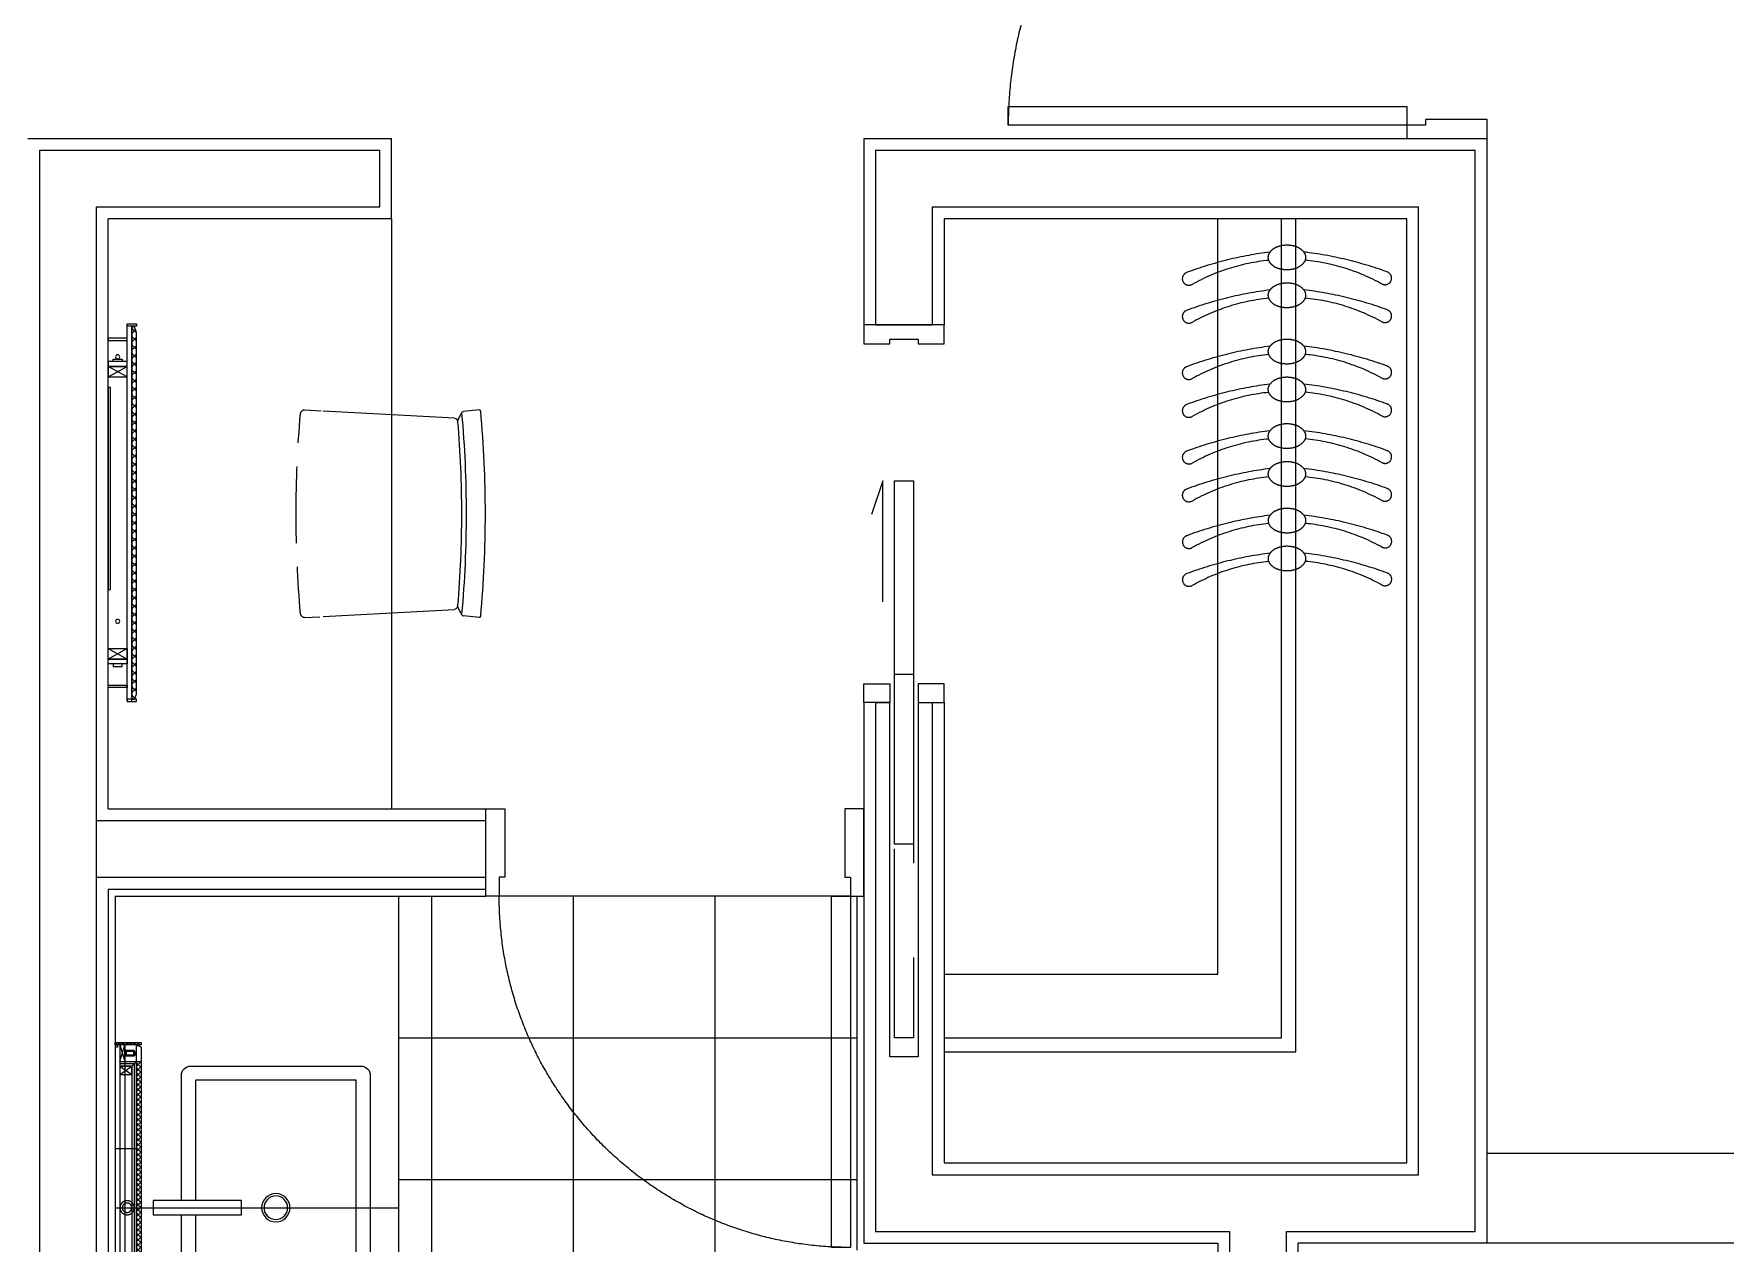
# Model space of a CAD drawing. Header units: millimetres. Extents: x 10000 to 302800, y 6800 to 229018.
# Drawn here: x 181806 to 185388, y 154892 to 157453 of the extents above; entities that cross this region are included whole.
import ezdxf

# ---------------------------------------------------------------- set-up
doc = ezdxf.new("R2010")
doc.units = ezdxf.units.MM
doc.header["$LTSCALE"] = 400
doc.header["$MEASUREMENT"] = 0
for name, pattern in [('X-ROOM TYPE-SR-2bay corner_8F 확장형$0$CONTINOUS', [0]), ('X-ROOM TYPE-SR-2bay corner_8F 확장형$0$HID', [1.5, 1, -0.5]), ('X-ROOM TYPE-SR-2bay corner_8F 확장형$0$HIDDEN', [0.375, 0.25, -0.125]), ('X-ROOM TYPE-SR-2bay corner_8F 확장형$0$X-ROOM TYPE-SR-2bay_1$0$PHANTOM2', [1.25, 0.625, -0.125, 0.125, -0.125, 0.125, -0.125])]:
    doc.linetypes.add(name, pattern=pattern)
doc.layers.get('0').update_dxf_attribs({"linetype": 'CONTINUOUS'})
for name, color, linetype in [('A-DIM1', 7, 'CONTINUOUS'), ('X-EXT_8F$0$A-254', 254, 'CONTINUOUS'), ('X-ROOM TYPE-SR-2bay corner_8F 확장형$0$.WA_Built-in', 252, 'CONTINUOUS'), ('X-ROOM TYPE-SR-2bay corner_8F 확장형$0$.WA_BUILT-IN LOW', 252, 'CONTINUOUS'), ('X-ROOM TYPE-SR-2bay corner_8F 확장형$0$.WA_Built-in mirror', 252, 'CONTINUOUS'), ('X-ROOM TYPE-SR-2bay corner_8F 확장형$0$.WA_Built-in_Lower', 252, 'CONTINUOUS'), ('X-ROOM TYPE-SR-2bay corner_8F 확장형$0$.WA_Door Swing', 252, 'CONTINUOUS'), ('X-ROOM TYPE-SR-2bay corner_8F 확장형$0$.WA_Floor-Fin', 252, 'CONTINUOUS'), ('X-ROOM TYPE-SR-2bay corner_8F 확장형$0$.WA_Framing', 252, 'CONTINUOUS'), ('X-ROOM TYPE-SR-2bay corner_8F 확장형$0$.WA_Furn', 252, 'CONTINUOUS'), ('X-ROOM TYPE-SR-2bay corner_8F 확장형$0$.WA_Light', 252, 'CONTINUOUS'), ('X-ROOM TYPE-SR-2bay corner_8F 확장형$0$.WA_M ETAL', 252, 'CONTINUOUS'), ('X-ROOM TYPE-SR-2bay corner_8F 확장형$0$.WA_METAL', 252, 'CONTINUOUS'), ('X-ROOM TYPE-SR-2bay corner_8F 확장형$0$.WA_Plaster', 252, 'CONTINUOUS'), ('X-ROOM TYPE-SR-2bay corner_8F 확장형$0$.WA_Sani', 252, 'CONTINUOUS'), ('X-ROOM TYPE-SR-2bay corner_8F 확장형$0$.WA_Sani Hidden', 252, 'CONTINUOUS'), ('X-ROOM TYPE-SR-2bay corner_8F 확장형$0$.WA_Sani-Fix', 252, 'CONTINUOUS'), ('X-ROOM TYPE-SR-2bay corner_8F 확장형$0$.WA_Wall-Fin', 252, 'CONTINUOUS'), ('X-ROOM TYPE-SR-2bay corner_8F 확장형$0$.WA_Wall-Finish', 252, 'CONTINUOUS'), ('X-ROOM TYPE-SR-2bay corner_8F 확장형$0$A-WALD', 7, 'CONTINUOUS'), ('X-ROOM TYPE-SR-2bay corner_8F 확장형$0$X-ROOM TYPE-SR-1.3+1.7Bay$0$__Door-bomba', 252, 'CONTINUOUS'), ('X-ROOM TYPE-SR-2bay corner_8F 확장형$0$X-ROOM TYPE-SR-2bay_1$0$.WA_Sani-Fix', 252, 'CONTINUOUS'), ('X-ROOM TYPE-SR-2bay corner_8F 확장형$0$X-ROOM TYPE-SR-2bay_1$0$__Door-bomba', 252, 'CONTINUOUS'), ('X-ROOM TYPE-SR-2bay corner_8F 확장형$0$X-ROOM TYPE-SR-2bay_1$0$X-ROOM TYPE-SR-1.3+1.7Bay$0$__Door-bomba', 252, 'CONTINUOUS')]:
    doc.layers.add(name, color=color, linetype=linetype)

# ---------------------------------------------------------------- blocks, each defined once
blk = doc.blocks.new('X-EXT_8F')
at = {"layer": 'X-EXT_8F$0$A-254'}
h = blk.add_hatch(dxfattribs=at)
h.set_pattern_fill('LINE', color=252, scale=100, angle=90)
h.set_pattern_definition([(90, (0, 0), (-317.5, 2e-14), [])])
edge = h.paths.add_edge_path()
edge.add_line((214444.8, 68021.2), (188877.6, 70521.2))
edge.add_line((188877.6, 70521.2), (174255.5, 70521.2))
edge.add_arc((174255.5, 68371.2), 2150, 90, 167)
edge.add_line((172160.6, 68854.9), (172053.9, 68392.8))
edge.add_arc((174148.8, 67909.2), 2150, 167, 180)
edge.add_line((171998.8, 67909.2), (171998.8, 38021.2))
edge.add_arc((174148.8, 38021.2), 2150, 180, 270)
edge.add_line((174148.8, 35871.2), (195098.8, 35871.2))
edge.add_line((195098.8, 35871.2), (195098.8, 36521.2))
edge.add_line((195098.8, 36521.2), (174648.8, 36521.2))
edge.add_arc((174648.8, 38021.2), 1500, 180, 270, ccw=False)
edge.add_line((173148.8, 38021.2), (173148.8, 67371.2))
edge.add_arc((174648.8, 67371.2), 1500, 90, 180, ccw=False)
edge.add_line((174648.8, 68871.2), (187974.8, 68871.2))
edge.add_line((187974.8, 68871.2), (202089.9, 68021.2))
edge.add_line((202089.9, 68021.2), (214444.8, 68021.2))
blk = doc.blocks.new('X-ROOM TYPE-SR-2bay corner_8F 확장형$0$DOOR-900-11')
at = {"color": 8, "linetype": 'X-ROOM TYPE-SR-2bay corner_8F 확장형$0$X-ROOM TYPE-SR-2bay_1$0$PHANTOM2', "ltscale": 200}
blk.add_arc((-85, 28), 844, 90, 180, dxfattribs=at)
at = {"layer": 'X-ROOM TYPE-SR-2bay corner_8F 확장형$0$X-ROOM TYPE-SR-2bay_1$0$__Door-bomba'}
for points in [[(85, 900), (85, 860), (-45, 860), (-45, 872), (-85, 872), (-85, 900)], [(-85, 28), (-929, 28), (-929, 68), (-85, 68)], [(85, 0), (85, 40), (-45, 40), (-45, 28), (-85, 28), (-85, 0)]]:
    blk.add_lwpolyline(points, close=True, dxfattribs=at)
blk = doc.blocks.new('X-ROOM TYPE-SR-2bay corner_8F 확장형$0$A$C1701355A')
at = {"layer": 'X-ROOM TYPE-SR-2bay corner_8F 확장형$0$.WA_Light', "linetype": 'X-ROOM TYPE-SR-2bay corner_8F 확장형$0$HIDDEN', "ltscale": 10}
for points in [[(-29.5, -5.6), (-12.1, 11.7), (-2.9, 2.5), (-20.4, -14.9), (-22.4, -14.3), (-28.5, -8.3), (-29.5, -5.6)], [(-18.1, -14.2), (-1, 2.9), (-11.8, 13.8), (-28.8, -3.2)], [(-27.3, -6.2), (-12, 9.1), (-5.8, 2.9), (-21.2, -12.3)], [(-29.5, -5.6), (-27.3, -6.2), (-21.2, -12.3), (-20.3, -14.8)], [(-16, -7.2), (-14.3, -8.9)], [(-8.7, 0), (-7.1, -1.7)]]:
    blk.add_lwpolyline(points, dxfattribs=at)
blk.add_lwpolyline([(-22.3, -11.2), (-26, -7.5), (-24.6, -6.1), (-20.9, -9.8)], close=True, dxfattribs=at)
blk = doc.blocks.new('X-ROOM TYPE-SR-2bay corner_8F 확장형$0$A$C61A5519C')
at = {"layer": 'X-ROOM TYPE-SR-2bay corner_8F 확장형$0$.WA_Light', "linetype": 'X-ROOM TYPE-SR-2bay corner_8F 확장형$0$HIDDEN', "ltscale": 10, "rotation": 44.99999999999411}
blk.add_blockref('X-ROOM TYPE-SR-2bay corner_8F 확장형$0$A$C1701355A', (6.3, 9.1), dxfattribs=at)
blk = doc.blocks.new('X-ROOM TYPE-SR-2bay corner_8F 확장형$0$mr')
at = {"layer": 'X-ROOM TYPE-SR-2bay corner_8F 확장형$0$.WA_M ETAL'}
h = blk.add_hatch(dxfattribs=at)
h.set_pattern_fill('ANSI32', color=256, scale=15, angle=-90)
h.set_pattern_definition([(315, (-23359.6275, 437694.648), (3.977475644, 3.977475644), []), (315, (-23359.6275, 437691.996), (3.977475644, 3.977475644), [])])
h.paths.add_polyline_path([(-55, 350), (-55, 345), (0, 345), (0, 350)])
h = blk.add_hatch(dxfattribs=at)
h.set_pattern_fill('NET', color=256, scale=60, angle=-45)
h.set_pattern_definition([(315, (2329112.2085, 3855536.917), (5.303300859, 5.303300859), []), (45, (2329112.2085, 3855536.917), (-5.303300859, 5.303300859), [])])
h.paths.add_polyline_path([(-45, 310), (-55, 310), (-55, -310), (-45, -310)])
h = blk.add_hatch(dxfattribs=at)
h.set_pattern_fill('ANSI32', color=256, scale=15, angle=-90)
h.set_pattern_definition([(315, (-23359.6275, 437574.648), (3.977475644, 3.977475644), []), (315, (-23359.6275, 437571.996), (3.977475644, 3.977475644), [])])
h.paths.add_polyline_path([(-55, -350), (-55, -345), (0, -345), (0, -350)])
at = {"layer": 'X-ROOM TYPE-SR-2bay corner_8F 확장형$0$.WA_Framing', "linetype": 'X-ROOM TYPE-SR-2bay corner_8F 확장형$0$HIDDEN', "ltscale": 20}
for p, q in [((-10, 345), (-20, 310)), ((-10, 310), (-20, 345)), ((-35, 300), (-35, 282.5)), ((-10, 300), (-35, 282.5)), ((-10, 282.5), (-35, 300)), ((-35, -300), (-35, -282.5)), ((-10, -300), (-35, -282.5)), ((-10, -282.5), (-35, -300)), ((-20, -345), (-20, -310)), ((-10, -345), (-20, -310)), ((-10, -310), (-20, -345))]:
    blk.add_line(p, q, dxfattribs=at)
at = {"layer": 'X-ROOM TYPE-SR-2bay corner_8F 확장형$0$.WA_Framing', "ltscale": 20}
for p, q in [((-35, 300), (-45, 310)), ((-40, 305), (-40, -305)), ((-40, 305), (-10, 305)), ((-35, -300), (-45, -310)), ((-10, -305), (-40, -305))]:
    blk.add_line(p, q, dxfattribs=at)
at = {"layer": 'X-ROOM TYPE-SR-2bay corner_8F 확장형$0$.WA_Framing', "linetype": 'X-ROOM TYPE-SR-2bay corner_8F 확장형$0$HIDDEN', "ltscale": 20}
for points in [[(-10, 345), (-10, 310), (-20, 310), (-20, 345)], [(-10, 300), (-10, 282.5), (-35, 282.5), (-35, 300)], [(-10, -300), (-10, -282.5), (-35, -282.5), (-35, -300)], [(-10, -345), (-10, -310), (-20, -310), (-20, -345)]]:
    blk.add_lwpolyline(points, close=True, dxfattribs=at)
at = {"layer": 'X-ROOM TYPE-SR-2bay corner_8F 확장형$0$.WA_M ETAL'}
for p, q in [((-45, 310), (-55, 310)), ((-45, -310), (-55, -310))]:
    blk.add_line(p, q, dxfattribs=at)
for points in [[(-55, 350), (-55, 345), (0, 345), (0, 350)], [(-50, 344), (-55, 340), (-55, -340), (-50, -344), (-45, -344), (-45, 344)], [(-55, -350), (-55, -345), (0, -345), (0, -350)]]:
    blk.add_lwpolyline(points, close=True, dxfattribs=at)
at = {"layer": 'X-ROOM TYPE-SR-2bay corner_8F 확장형$0$.WA_M ETAL', "linetype": 'X-ROOM TYPE-SR-2bay corner_8F 확장형$0$HIDDEN', "ltscale": 50}
for points in [[(-45, 125), (0, 125)], [(0, -125), (-45, -125)]]:
    blk.add_lwpolyline(points, dxfattribs=at)
at = {"layer": 'X-ROOM TYPE-SR-2bay corner_8F 확장형$0$.WA_Wall-Finish'}
for p, q in [((-20, 345), (-20, 310)), ((-20, 345), (-20, 310)), ((-10, 345), (-10, -325)), ((0, 340), (0, -340)), ((-10, 310), (-45, 310)), ((-45, 310), (-45, -344)), ((-10, 300), (-35, 300)), ((-35, 300), (-35, -300)), ((-10, -310), (-45, -310)), ((-10, -300), (-35, -300)), ((-20, -310), (-20, -345))]:
    blk.add_line(p, q, dxfattribs=at)
for points in [[(0, 345), (-5, 345), (-5, 340), (0, 340)], [(0, -340), (-5, -340), (-5, -345), (0, -345)]]:
    blk.add_lwpolyline(points, dxfattribs=at)
at = {"layer": 'X-ROOM TYPE-SR-2bay corner_8F 확장형$0$.WA_Built-in', "yscale": 0.7999999999999988, "rotation": 270}
for p, xscale, zscale in [((-28.4, 324.2), 0.7999999999999988, 0.7999999999999988), ((-28.4, -324.2), -0.7999999999999988, 0.7999999999999989)]:
    blk.add_blockref('X-ROOM TYPE-SR-2bay corner_8F 확장형$0$A$C61A5519C', p, dxfattribs=dict(at, xscale=xscale, zscale=zscale))
blk = doc.blocks.new('X-ROOM TYPE-SR-2bay corner_8F 확장형$0$A$C1CB516A0')
at = {"layer": 'X-ROOM TYPE-SR-2bay corner_8F 확장형$0$.WA_Built-in', "linetype": 'X-ROOM TYPE-SR-2bay corner_8F 확장형$0$HIDDEN', "ltscale": 50}
blk.add_lwpolyline([(13.5, 35, -0.000893), (14.5, 35), (695, 35)], format="xyb", dxfattribs=at)
at = {"layer": 'X-ROOM TYPE-SR-2bay corner_8F 확장형$0$.WA_M ETAL', "linetype": 'X-ROOM TYPE-SR-2bay corner_8F 확장형$0$HIDDEN', "ltscale": 25}
for radius in [15, 10]:
    blk.add_circle((350, 30), radius, dxfattribs=at)
at = {"layer": 'X-ROOM TYPE-SR-2bay corner_8F 확장형$0$.WA_Sani', "rotation": 90}
blk.add_blockref('X-ROOM TYPE-SR-2bay corner_8F 확장형$0$mr', (350, 55), dxfattribs=at)
blk = doc.blocks.new('X-ROOM TYPE-SR-2bay corner_8F 확장형$0$wash basin')
at = {"layer": 'X-ROOM TYPE-SR-2bay corner_8F 확장형$0$.WA_Sani-Fix', "ltscale": 250}
blk.add_lwpolyline([(-15, 332.9), (-15, 520), (15, 520), (15, 332.9)], close=True, dxfattribs=at)
blk.add_lwpolyline([(-15, 460), (-280, 460, 0.414213), (-300, 440), (-300, 80, 0.414214), (-280, 60), (280, 60, 0.414213), (300, 80), (300, 440, 0.414214), (280, 460), (15, 460)], format="xyb", dxfattribs=at)
blk.add_lwpolyline([(15, 430), (270, 430), (270, 90), (-270, 90), (-270, 430), (-15, 430)], dxfattribs=at)
for radius in [30, 25]:
    blk.add_circle((0, 260), radius, dxfattribs=at)
at = {"layer": 'X-ROOM TYPE-SR-2bay corner_8F 확장형$0$X-ROOM TYPE-SR-2bay_1$0$.WA_Sani-Fix', "ltscale": 250}
blk.add_line((0, 600), (0, 0), dxfattribs=at)
blk = doc.blocks.new('X-ROOM TYPE-SR-2bay corner_8F 확장형$0$A$C231F4251')
at = {"layer": 'X-ROOM TYPE-SR-2bay corner_8F 확장형$0$.WA_BUILT-IN LOW'}
h = blk.add_hatch(dxfattribs=at)
h.set_pattern_fill('NET', color=256, scale=100, angle=-45, style=0)
h.set_pattern_definition([(315, (39441.971, -56481.459), (8.8388348, 8.8388348), []), (45, (39441.971, -56481.459), (-8.8388348, 8.8388348), [])])
h.paths.add_polyline_path([(6.5, 10), (795, 10), (795, 4.7), (784.2, 0), (18, 0), (6.5, 4.7)])
for p, q in [((112.5, 60, -0.8), (90, 20, -1.1)), ((112.5, 20, -1), (90, 60, -0.9)), ((687.5, 60, -0.8), (710, 20, -1.1)), ((687.5, 20, -1), (710, 60, -0.9)), ((795, 10, -0.9), (6.5, 10, -0.9)), ((786.1, 0, -0.9), (18, 0, -0.9))]:
    blk.add_line(p, q, dxfattribs=at)
for points, elevation in [([(74.5, 30.6), (80, 30.6), (80, 49.4), (74.5, 49.4)], -1.1), ([(112.5, 60), (112.5, 20), (90, 20), (90, 60)], -1.1), ([(687.5, 60), (687.5, 20), (710, 20), (710, 60)], -1.1), ([(725.5, 30.6), (720, 30.6), (720, 49.4), (725.5, 49.4)], -1.1), ([(6.5, 10), (795, 10), (795, 4.7), (784.2, 0), (18, 0), (6.5, 4.7)], -1)]:
    blk.add_lwpolyline(points, close=True, dxfattribs=dict(at, elevation=elevation))
for centre in [(69.9, 40, -1.1), (630.1, 40, -1.1)]:
    blk.add_circle(centre, 4.52, dxfattribs=at)
at = {"layer": 'X-ROOM TYPE-SR-2bay corner_8F 확장형$0$.WA_Built-in mirror', "linetype": 'X-ROOM TYPE-SR-2bay corner_8F 확장형$0$CONTINOUS', "elevation": -1.1}
for points in [[(90, 20), (80, 20), (80, 60), (90, 60)], [(710, 20), (720, 20), (720, 60), (710, 60)]]:
    blk.add_lwpolyline(points, close=True, dxfattribs=at)
at = {"layer": 'X-ROOM TYPE-SR-2bay corner_8F 확장형$0$.WA_METAL', "ltscale": 200, "elevation": -1}
for points in [[(5, 20), (0, 20), (0, 0), (5, 0)], [(795, 20), (800, 20), (800, 0), (795, 0)]]:
    blk.add_lwpolyline(points, close=True, dxfattribs=at)
at = {"layer": 'X-ROOM TYPE-SR-2bay corner_8F 확장형$0$.WA_Plaster', "ltscale": 0.1, "elevation": -1}
for points in [[(35, 20), (30, 20), (30, 60), (35, 60)], [(765, 20), (770, 20), (770, 60), (765, 60)]]:
    blk.add_lwpolyline(points, close=True, dxfattribs=at)
at = {"layer": 'X-ROOM TYPE-SR-2bay corner_8F 확장형$0$.WA_Sani', "linetype": 'X-ROOM TYPE-SR-2bay corner_8F 확장형$0$HIDDEN', "ltscale": 100, "elevation": -1}
blk.add_lwpolyline([(562.9, 55), (135, 55), (135, 60), (562.9, 60)], close=True, dxfattribs=at)
at = {"layer": 'X-ROOM TYPE-SR-2bay corner_8F 확장형$0$.WA_Sani Hidden', "linetype": 'X-ROOM TYPE-SR-2bay corner_8F 확장형$0$HIDDEN', "ltscale": 150, "elevation": -1}
blk.add_lwpolyline([(562.9, 60), (562.9, 55), (135, 55), (135, 60)], dxfattribs=at)
at = {"layer": 'X-ROOM TYPE-SR-2bay corner_8F 확장형$0$.WA_Wall-Fin'}
for p, q in [((799.5, 20, -0.9), (5, 20, -0.9)), ((799.5, 10, -0.9), (5, 10, -0.9))]:
    blk.add_line(p, q, dxfattribs=at)
blk = doc.blocks.new('X-ROOM TYPE-SR-2bay corner_8F 확장형$0$A$C07D34A31')
at = {"layer": 'X-ROOM TYPE-SR-2bay corner_8F 확장형$0$.WA_Furn'}
for p, q in [((0, 387.3), (3.3, 354.1)), ((440, 387.3), (436.7, 354.1)), ((2.2, 57.3), (17.3, 335.6)), ((437.9, 56.9), (422.7, 335.6))]:
    blk.add_line(p, q, dxfattribs=at)
at = {"layer": 'X-ROOM TYPE-SR-2bay corner_8F 확장형$0$.WA_Furn', "linetype": 'X-ROOM TYPE-SR-2bay corner_8F 확장형$0$HIDDEN'}
for p, q in [((0, 17.4), (1.8, 50.2)), ((440, 17.4), (438.1, 52.8))]:
    blk.add_line(p, q, dxfattribs=at)
at = {"layer": 'X-ROOM TYPE-SR-2bay corner_8F 확장형$0$.WA_Furn'}
for centre, radius, start, end in [((220, -2025), 2425, 90, 95.1397), ((220, -2025), 2425, 84.8603, 90), ((3.2, 387.1), 3.23, 98.3031, 176.2573), ((220, -2025), 2385, 90, 95.1092), ((220, -2025), 2385, 84.8908, 90), ((436.8, 387.1), 3.23, 3.7427, 81.6969), ((7.2, 354.5), 4, 185.2355, 275.1092), ((55.2, 434.5), 97.2, 238.7219, 252.0623), ((26.1, 332.9), 9.17, 95.2592, 163.1912), ((220, -2035), 2385, 90, 94.6846), ((220, -2035), 2385, 85.3154, 90), ((384.8, 434.5), 97.2, 287.9377, 301.2781), ((413.9, 332.9), 9.17, 16.8088, 84.7408), ((432.8, 354.5), 4, 264.8908, 354.7645)]:
    blk.add_arc(centre, radius, start, end, dxfattribs=at)
at = {"layer": 'X-ROOM TYPE-SR-2bay corner_8F 확장형$0$.WA_Furn', "linetype": 'X-ROOM TYPE-SR-2bay corner_8F 확장형$0$HIDDEN'}
for centre, radius, start, end in [((9.4, 18.7), 9.51, 187.9798, 260.4792), ((220, 2425), 2425, 264.9811, 270), ((220, 2425), 2425, 270, 275.0189), ((430.6, 18.7), 9.51, 279.5208, 352.0202)]:
    blk.add_arc(centre, radius, start, end, dxfattribs=at)
blk = doc.blocks.new('X-ROOM TYPE-SR-2bay corner_8F 확장형$0$DOOR-800(WET)')
at = {"linetype": 'X-ROOM TYPE-SR-2bay corner_8F 확장형$0$X-ROOM TYPE-SR-2bay_1$0$PHANTOM2', "ltscale": 200}
blk.add_arc((-92.5, -28), 744, 180, 270, dxfattribs=at)
at = {"layer": 'X-ROOM TYPE-SR-2bay corner_8F 확장형$0$.WA_Floor-Fin'}
blk.add_line((-92.5, -28), (-92.5, -772), dxfattribs=at)
at = {"layer": 'X-ROOM TYPE-SR-2bay corner_8F 확장형$0$X-ROOM TYPE-SR-2bay_1$0$__Door-bomba'}
for points in [[(92.5, 0), (92.5, -40), (-52.5, -40), (-52.5, -28), (-92.5, -28), (-92.5, 0)], [(-92.5, -28), (-836.5, -28), (-836.5, -68), (-92.5, -68)], [(92.5, -800), (92.5, -760), (-52.5, -760), (-52.5, -772), (-92.5, -772), (-92.5, -800)]]:
    blk.add_lwpolyline(points, close=True, dxfattribs=at)
blk = doc.blocks.new('X-ROOM TYPE-SR-2bay corner_8F 확장형')
blk.add_line((177759.3, 61621.2), (177759.3, 61741.2))
at = {"linetype": 'X-ROOM TYPE-SR-2bay corner_8F 확장형$0$HID'}
blk.add_lwpolyline([(178849.2, 59861.2), (178849.2, 60631.2), (178889.2, 60631.2), (178889.2, 59861.2)], close=True, dxfattribs=at)
at = {"layer": 'X-ROOM TYPE-SR-2bay corner_8F 확장형$0$.WA_BUILT-IN LOW', "linetype": 'X-ROOM TYPE-SR-2bay corner_8F 확장형$0$HIDDEN', "ltscale": 100}
for p, q in [((179669.1, 59861.2), (179669.1, 61596.2)), ((179699.1, 59831.2), (179699.1, 61596.2)), ((178954.2, 59861.2), (179669.1, 59861.2)), ((178954.2, 59831.2), (179699.1, 59831.2))]:
    blk.add_line(p, q, dxfattribs=at)
at = {"layer": 'X-ROOM TYPE-SR-2bay corner_8F 확장형$0$.WA_BUILT-IN LOW', "linetype": 'X-ROOM TYPE-SR-2bay corner_8F 확장형$0$HIDDEN', "ltscale": 50}
for centre, radius, start, end in [((179668.2, 61507.1), 30.1, 122.8453, 147.315), ((179675.5, 61495.7), 43.7, 105.0465, 122.8453), ((179680.4, 61477.6), 62.4, 90.1668, 105.0465), ((179680.4, 61477.6), 62.4, 75.2871, 90.1668), ((179685.1, 61495.7), 43.7, 57.4883, 75.2871), ((179692.4, 61507.1), 30.1, 33.0186, 57.4883), ((179657.1, 61514.2), 16.9, 147.315, 180.1668), ((179657.1, 61514.2), 16.9, 180.1668, 213.0186), ((179668.2, 61521.4), 30.1, 213.0186, 237.4883), ((179692.4, 61521.5), 30.1, 302.8453, 327.315), ((179703.5, 61514.3), 16.9, 0.1668, 33.0186), ((179703.5, 61514.3), 16.9, 327.315, 0.1668), ((179675.4, 61532.8), 43.7, 237.4883, 255.2871), ((179680.2, 61550.9), 62.4, 255.2871, 270.1668), ((179680.2, 61550.9), 62.4, 270.1668, 285.0465), ((179685, 61532.8), 43.7, 285.0465, 302.8453), ((179657.1, 61434), 16.9, 147.315, 180.1668), ((179657.1, 61434), 16.9, 180.1668, 213.0186), ((179668.2, 61426.8), 30.1, 122.8453, 147.315), ((179675.5, 61415.4), 43.7, 105.0465, 122.8453), ((179680.4, 61397.4), 62.4, 90.1668, 105.0465), ((179680.4, 61397.4), 62.4, 75.2871, 90.1668), ((179685.1, 61415.5), 43.7, 57.4883, 75.2871), ((179692.4, 61426.9), 30.1, 33.0186, 57.4883), ((179692.4, 61441.2), 30.1, 302.8453, 327.315), ((179703.5, 61434.1), 16.9, 0.1668, 33.0186), ((179703.5, 61434.1), 16.9, 327.315, 0.1668), ((179668.2, 61441.2), 30.1, 213.0186, 237.4883), ((179675.4, 61452.6), 43.7, 237.4883, 255.2871), ((179680.2, 61470.6), 62.4, 255.2871, 270.1668), ((179680.2, 61470.6), 62.4, 270.1668, 285.0465), ((179685, 61452.6), 43.7, 285.0465, 302.8453), ((179657.1, 61314.7), 16.9, 147.315, 180.1668), ((179668.2, 61307.6), 30.1, 122.8453, 147.315), ((179675.5, 61296.2), 43.7, 105.0465, 122.8453), ((179680.4, 61278.2), 62.4, 90.1668, 105.0465), ((179680.4, 61278.2), 62.4, 75.2871, 90.1668), ((179685.1, 61296.2), 43.7, 57.4883, 75.2871), ((179692.4, 61307.7), 30.1, 33.0186, 57.4883), ((179703.5, 61314.9), 16.9, 0.1668, 33.0186), ((179657.1, 61314.7), 16.9, 180.1668, 213.0186), ((179668.2, 61321.9), 30.1, 213.0186, 237.4883), ((179675.4, 61333.3), 43.7, 237.4883, 255.2871), ((179680.2, 61351.4), 62.4, 255.2871, 270.1668), ((179680.2, 61351.4), 62.4, 270.1668, 285.0465), ((179685, 61333.4), 43.7, 285.0465, 302.8453), ((179692.4, 61322), 30.1, 302.8453, 327.315), ((179703.5, 61314.9), 16.9, 327.315, 0.1668), ((179668.2, 61227.3), 30.1, 122.8453, 147.315), ((179675.5, 61216), 43.7, 105.0465, 122.8453), ((179680.4, 61197.9), 62.4, 90.1668, 105.0465), ((179680.4, 61197.9), 62.4, 75.2871, 90.1668), ((179685.1, 61216), 43.7, 57.4883, 75.2871), ((179692.4, 61227.4), 30.1, 33.0186, 57.4883), ((179657.1, 61234.5), 16.9, 147.315, 180.1668), ((179657.1, 61234.5), 16.9, 180.1668, 213.0186), ((179668.2, 61241.7), 30.1, 213.0186, 237.4883), ((179675.4, 61253.1), 43.7, 237.4883, 255.2871), ((179680.2, 61271.2), 62.4, 255.2871, 270.1668), ((179680.2, 61271.2), 62.4, 270.1668, 285.0465), ((179685, 61253.1), 43.7, 285.0465, 302.8453), ((179692.4, 61241.8), 30.1, 302.8453, 327.315), ((179703.5, 61234.6), 16.9, 0.1668, 33.0186), ((179703.5, 61234.6), 16.9, 327.315, 0.1668), ((179657.1, 61135.7), 16.9, 147.315, 180.1668), ((179668.2, 61128.6), 30.1, 122.8453, 147.315), ((179675.5, 61117.2), 43.7, 105.0465, 122.8453), ((179680.4, 61099.2), 62.4, 90.1668, 105.0465), ((179680.4, 61099.2), 62.4, 75.2871, 90.1668), ((179685.1, 61117.2), 43.7, 57.4883, 75.2871), ((179692.4, 61128.6), 30.1, 33.0186, 57.4883), ((179703.5, 61135.8), 16.9, 0.1668, 33.0186), ((179657.1, 61135.7), 16.9, 180.1668, 213.0186), ((179668.2, 61142.9), 30.1, 213.0186, 237.4883), ((179675.4, 61154.3), 43.7, 237.4883, 255.2871), ((179680.2, 61172.4), 62.4, 255.2871, 270.1668), ((179680.2, 61172.4), 62.4, 270.1668, 285.0465), ((179685, 61154.3), 43.7, 285.0465, 302.8453), ((179692.4, 61143), 30.1, 302.8453, 327.315), ((179703.5, 61135.8), 16.9, 327.315, 0.1668), ((179668.2, 61048.3), 30.1, 122.8453, 147.315), ((179675.5, 61037), 43.7, 105.0465, 122.8453), ((179680.4, 61018.9), 62.4, 90.1668, 105.0465), ((179680.4, 61018.9), 62.4, 75.2871, 90.1668), ((179685.1, 61037), 43.7, 57.4883, 75.2871), ((179692.4, 61048.4), 30.1, 33.0186, 57.4883), ((179657.1, 61055.5), 16.9, 147.315, 180.1668), ((179657.1, 61055.5), 16.9, 180.1668, 213.0186), ((179668.2, 61062.7), 30.1, 213.0186, 237.4883), ((179675.4, 61074.1), 43.7, 237.4883, 255.2871), ((179680.2, 61092.1), 62.4, 255.2871, 270.1668), ((179680.2, 61092.1), 62.4, 270.1668, 285.0465), ((179685, 61074.1), 43.7, 285.0465, 302.8453), ((179692.4, 61062.7), 30.1, 302.8453, 327.315), ((179703.5, 61055.6), 16.9, 0.1668, 33.0186), ((179703.5, 61055.6), 16.9, 327.315, 0.1668), ((179657.3, 60956.7), 16.9, 147.315, 180.1668), ((179668.4, 60949.5), 30.1, 122.8453, 147.315), ((179675.7, 60938.2), 43.7, 105.0465, 122.8453), ((179680.6, 60920.1), 62.4, 90.1668, 105.0465), ((179680.6, 60920.1), 62.4, 75.2871, 90.1668), ((179685.3, 60938.2), 43.7, 57.4883, 75.2871), ((179692.6, 60949.6), 30.1, 33.0186, 57.4883), ((179703.7, 60956.8), 16.9, 0.1668, 33.0186), ((179657.3, 60956.7), 16.9, 180.1668, 213.0186), ((179668.3, 60963.9), 30.1, 213.0186, 237.4883), ((179675.6, 60975.3), 43.7, 237.4883, 255.2871), ((179680.4, 60993.4), 62.4, 255.2871, 270.1668), ((179680.4, 60993.4), 62.4, 270.1668, 285.0465), ((179685.2, 60975.3), 43.7, 285.0465, 302.8453), ((179692.5, 60964), 30.1, 302.8453, 327.315), ((179703.7, 60956.8), 16.9, 327.315, 0.1668), ((179668.4, 60869.3), 30.1, 122.8453, 147.315), ((179675.7, 60857.9), 43.7, 105.0465, 122.8453), ((179680.6, 60839.9), 62.4, 90.1668, 105.0465), ((179680.6, 60839.9), 62.4, 75.2871, 90.1668), ((179685.3, 60858), 43.7, 57.4883, 75.2871), ((179692.6, 60869.4), 30.1, 33.0186, 57.4883), ((179657.3, 60876.5), 16.9, 147.315, 180.1668), ((179657.3, 60876.5), 16.9, 180.1668, 213.0186), ((179668.3, 60883.7), 30.1, 213.0186, 237.4883), ((179675.6, 60895.1), 43.7, 237.4883, 255.2871), ((179680.4, 60913.1), 62.4, 255.2871, 270.1668), ((179680.4, 60913.1), 62.4, 270.1668, 285.0465), ((179685.2, 60895.1), 43.7, 285.0465, 302.8453), ((179692.5, 60883.7), 30.1, 302.8453, 327.315), ((179703.7, 60876.6), 16.9, 0.1668, 33.0186), ((179703.7, 60876.6), 16.9, 327.315, 0.1668)]:
    blk.add_arc(centre, radius, start, end, dxfattribs=at)
at = {"layer": 'X-ROOM TYPE-SR-2bay corner_8F 확장형$0$.WA_BUILT-IN LOW', "linetype": 'X-ROOM TYPE-SR-2bay corner_8F 확장형$0$HIDDEN', "ltscale": 100}
for centre, radius, start, end in [((179742.5, 60745), 786.7, 97.168, 110.4349), ((179683.2, 61093.6), 416.5, 95.7662, 119.2632), ((179622.5, 60744.6), 786.7, 69.8987, 83.1656), ((179679.8, 61093.6), 416.5, 61.0704, 84.5674), ((179472.7, 61469.1), 13.9, 110.4349, 299.2632), ((179888.1, 61470.3), 13.9, 241.0704, 69.8987), ((179742.5, 60664.7), 786.7, 97.168, 110.4349), ((179683.2, 61013.3), 416.5, 95.7662, 119.2632), ((179622.5, 60664.4), 786.7, 69.8987, 83.1656), ((179679.8, 61013.3), 416.5, 61.0704, 84.5674), ((179472.7, 61388.9), 13.9, 110.4349, 299.2632), ((179888.1, 61390.1), 13.9, 241.0704, 69.8987), ((179742.5, 60545.5), 786.7, 97.168, 110.4349), ((179622.5, 60545.2), 786.7, 69.8987, 83.1656), ((179472.7, 61269.6), 13.9, 110.4349, 299.2632), ((179683.2, 60894.1), 416.5, 95.7662, 119.2632), ((179679.8, 60894.1), 416.5, 61.0704, 84.5674), ((179888.1, 61270.9), 13.9, 241.0704, 69.8987), ((179742.5, 60465.3), 786.7, 97.168, 110.4349), ((179622.5, 60464.9), 786.7, 69.8987, 83.1656), ((179683.2, 60813.9), 416.5, 95.7662, 119.2632), ((179679.8, 60813.9), 416.5, 61.0704, 84.5674), ((179472.7, 61189.4), 13.9, 110.4349, 299.2632), ((179888.1, 61190.6), 13.9, 241.0704, 69.8987), ((179742.5, 60366.5), 786.7, 97.168, 110.4349), ((179622.5, 60366.1), 786.7, 69.8987, 83.1656), ((179472.7, 61090.6), 13.9, 110.4349, 299.2632), ((179683.2, 60715.1), 416.5, 95.7662, 119.2632), ((179679.8, 60715.1), 416.5, 61.0704, 84.5674), ((179888.1, 61091.8), 13.9, 241.0704, 69.8987), ((179742.5, 60286.3), 786.7, 97.168, 110.4349), ((179622.5, 60285.9), 786.7, 69.8987, 83.1656), ((179683.2, 60634.9), 416.5, 95.7662, 119.2632), ((179679.8, 60634.8), 416.5, 61.0704, 84.5674), ((179472.7, 61010.4), 13.9, 110.4349, 299.2632), ((179888.1, 61011.6), 13.9, 241.0704, 69.8987), ((179742.7, 60187.5), 786.7, 97.168, 110.4349), ((179622.7, 60187.1), 786.7, 69.8987, 83.1656), ((179472.9, 60911.6), 13.9, 110.4349, 299.2632), ((179683.3, 60536.1), 416.5, 95.7662, 119.2632), ((179680, 60536.1), 416.5, 61.0704, 84.5674), ((179888.3, 60912.8), 13.9, 241.0704, 69.8987), ((179742.7, 60107.2), 786.7, 97.168, 110.4349), ((179622.7, 60106.9), 786.7, 69.8987, 83.1656), ((179683.3, 60455.8), 416.5, 95.7662, 119.2632), ((179680, 60455.8), 416.5, 61.0704, 84.5674), ((179472.9, 60831.4), 13.9, 110.4349, 299.2632), ((179888.3, 60832.6), 13.9, 241.0704, 69.8987)]:
    blk.add_arc(centre, radius, start, end, dxfattribs=at)
at = {"layer": 'X-ROOM TYPE-SR-2bay corner_8F 확장형$0$.WA_Built-in_Lower'}
for p, q in [((177784.3, 61596.2), (177784.3, 60346.2)), ((179534.1, 59996.2), (179534.1, 61596.2)), ((178954.2, 59996.2), (179534.1, 59996.2))]:
    blk.add_line(p, q, dxfattribs=at)
at = {"layer": 'X-ROOM TYPE-SR-2bay corner_8F 확장형$0$.WA_Built-in_Lower', "ltscale": 250}
blk.add_line((177799.2, 60161.2), (177798.9, 58851.2), dxfattribs=at)
at = {"layer": 'X-ROOM TYPE-SR-2bay corner_8F 확장형$0$.WA_Floor-Fin'}
for p, q in [((177869.2, 60161.2), (177869.2, 57911.2)), ((178169.2, 60161.2), (178169.2, 57911.2)), ((178469.2, 60161.2), (178469.2, 57911.2)), ((177799.2, 59861.2), (178769.2, 59861.2)), ((181253.8, 59616.2), (180104.1, 59616.2)), ((177799.2, 59561.2), (178769.2, 59561.2)), ((181253.8, 59426.2), (180104.1, 59426.2))]:
    blk.add_line(p, q, dxfattribs=at)
at = {"layer": 'X-ROOM TYPE-SR-2bay corner_8F 확장형$0$.WA_Wall-Finish', "ltscale": 2}
for p, q in [((177014.3, 61766.2), (177784.3, 61766.2)), ((177784.3, 61596.2), (177784.3, 61766.2)), ((178784.2, 61766.2), (180104.1, 61766.2)), ((177184.3, 60346.2), (177184.3, 61596.2)), ((178954.2, 61596.2), (178954.2, 61371.2)), ((179934.1, 59596.2), (179934.1, 61596.2)), ((178954.2, 60571.2), (178954.2, 59596.2)), ((177184.2, 60346.2), (177984.2, 60346.2)), ((177199.2, 60161.2), (177199.2, 57911.2)), ((177199.2, 60161.2), (177984.2, 60161.2)), ((178769.2, 60161.2), (178769.2, 59411.2)), ((178954.2, 59596.2), (179934.1, 59596.2))]:
    blk.add_line(p, q, dxfattribs=at)
at = {"layer": 'X-ROOM TYPE-SR-2bay corner_8F 확장형$0$.WA_Wall-Finish', "ltscale": 5}
for p, q in [((178784.2, 61766.2), (178784.2, 61371.2)), ((177784.3, 61596.2), (177184.3, 61596.2)), ((179934.1, 61596.2), (178954.2, 61596.2)), ((178784.2, 60571.2), (178784.2, 60161.2)), ((180104.1, 59426.2), (179704.1, 59426.2))]:
    blk.add_line(p, q, dxfattribs=at)
at = {"layer": 'X-ROOM TYPE-SR-2bay corner_8F 확장형$0$.WA_Wall-Finish'}
for p, q in [((180104.1, 59426.2), (180104.1, 61766.2)), ((177184.2, 60176.2), (177184.2, 57896.2)), ((177184.2, 60176.2), (177984.2, 60176.2)), ((178784.2, 60161.2), (178784.2, 59426.2)), ((178784.2, 59426.2), (179534.2, 59426.2)), ((179534.2, 59426.2), (179534.2, 57896.2)), ((179704.1, 57896.2), (179704.1, 59426.2))]:
    blk.add_line(p, q, dxfattribs=at)
at = {"layer": 'X-ROOM TYPE-SR-2bay corner_8F 확장형$0$A-WALD'}
for p, q in [((177039.3, 57871.2), (177039.3, 61741.2)), ((177039.3, 61741.2), (177759.3, 61741.2)), ((177759.3, 61621.2), (177759.3, 61741.2)), ((178809.2, 61741.2), (180079.1, 61741.2)), ((178809.2, 61741.2), (178809.2, 61371.2)), ((180079.1, 61621.2), (180079.1, 61741.2)), ((180079.1, 59451.2), (180079.1, 61741.2)), ((177159.3, 57871.2), (177159.3, 61621.2)), ((177159.3, 61621.2), (177759.3, 61621.2)), ((178929.2, 61621.2), (179959.1, 61621.2)), ((178929.2, 61621.2), (178929.2, 61371.2)), ((179959.1, 59571.2), (179959.1, 61621.2)), ((178809.2, 61371.2), (178929.2, 61371.2)), ((178809.2, 60571.2), (178809.2, 59451.2)), ((178809.2, 60571.2), (178839.2, 60571.2)), ((178899.2, 60571.2), (178929.2, 60571.2)), ((178929.2, 60571.2), (178929.2, 59571.2)), ((177159.3, 60321.2), (177984.2, 60321.2)), ((177984.2, 60201.2), (177984.2, 60321.2)), ((177159.3, 60201.2), (177984.2, 60201.2)), ((178929.2, 59571.2), (179959.1, 59571.2)), ((178809.2, 59451.2), (179559.1, 59451.2)), ((179559.1, 57871.2), (179559.1, 59451.2)), ((179679.1, 57871.2), (179679.1, 59451.2)), ((179679.1, 59451.2), (180079.1, 59451.2))]:
    blk.add_line(p, q, dxfattribs=at)
blk.add_lwpolyline([(178899.2, 60571.2), (178899.2, 59821.2), (178839.2, 59821.2), (178839.2, 60571.2)], dxfattribs=at)
at = {"layer": 'X-ROOM TYPE-SR-2bay corner_8F 확장형$0$X-ROOM TYPE-SR-1.3+1.7Bay$0$__Door-bomba'}
blk.add_lwpolyline([(178824.3, 60784.6), (178824.3, 61041.2), (178800.4, 60969.4)], dxfattribs=at)
at = {"layer": 'X-ROOM TYPE-SR-2bay corner_8F 확장형$0$X-ROOM TYPE-SR-2bay_1$0$X-ROOM TYPE-SR-1.3+1.7Bay$0$__Door-bomba'}
blk.add_lwpolyline([(178784.2, 61331.2), (178839.2, 61331.2), (178839.2, 61341.2), (178899.2, 61341.2), (178899.2, 61331.2), (178954.2, 61331.2), (178954.2, 61371.2), (178784.2, 61371.2), (178784.2, 61331.2)], dxfattribs=at)
blk.add_lwpolyline([(178849.2, 60271.2), (178849.2, 61041.2), (178889.2, 61041.2), (178889.2, 60271.2)], close=True, dxfattribs=at)
at = {"layer": 'X-ROOM TYPE-SR-2bay corner_8F 확장형$0$X-ROOM TYPE-SR-2bay_1$0$X-ROOM TYPE-SR-1.3+1.7Bay$0$__Door-bomba', "elevation": 0}
for points in [[(178839.2, 60611.2), (178839.2, 60571.2), (178784.2, 60571.2), (178784.2, 60611.2)], [(178899.2, 60611.2), (178899.2, 60571.2), (178954.2, 60571.2), (178954.2, 60611.2)]]:
    blk.add_lwpolyline(points, close=True, dxfattribs=at)
at = {"layer": 'X-ROOM TYPE-SR-2bay corner_8F 확장형$0$.WA_Door Swing'}
blk.add_blockref('X-ROOM TYPE-SR-2bay corner_8F 확장형$0$DOOR-900-11', (180019.1, 61766.2), dxfattribs=at)
at = {"layer": 'X-ROOM TYPE-SR-2bay corner_8F 확장형$0$.WA_Door Swing', "xscale": -1, "rotation": 270}
blk.add_blockref('X-ROOM TYPE-SR-2bay corner_8F 확장형$0$DOOR-800(WET)', (178784.2, 60253.7), dxfattribs=at)
at = {"layer": 'X-ROOM TYPE-SR-2bay corner_8F 확장형$0$.WA_Furn', "ltscale": 4, "xscale": -1, "rotation": 270}
blk.add_blockref('X-ROOM TYPE-SR-2bay corner_8F 확장형$0$A$C07D34A31', (177582.2, 60751.4, 0), dxfattribs=at)
at = {"layer": 'X-ROOM TYPE-SR-2bay corner_8F 확장형$0$.WA_Sani', "ltscale": 100, "xscale": -1.000000000000001, "rotation": 90}
blk.add_blockref('X-ROOM TYPE-SR-2bay corner_8F 확장형$0$A$C1CB516A0', (177254.2, 59851.2), dxfattribs=at)
at = {"layer": 'X-ROOM TYPE-SR-2bay corner_8F 확장형$0$.WA_Sani-Fix', "ltscale": 250, "xscale": -1.000000000000001, "rotation": 90}
blk.add_blockref('X-ROOM TYPE-SR-2bay corner_8F 확장형$0$wash basin', (177799.2, 59501.2), dxfattribs=at)
at = {"layer": 'X-ROOM TYPE-SR-2bay corner_8F 확장형$0$.WA_Wall-Finish', "ltscale": 2, "xscale": -1.000000000000001, "rotation": 90}
blk.add_blockref('X-ROOM TYPE-SR-2bay corner_8F 확장형$0$A$C231F4251', (177244.3, 61373.5, 0.9), dxfattribs=at)
blk = doc.blocks.new('X-INT-HOTEL-8F')
blk.add_blockref('X-ROOM TYPE-SR-2bay corner_8F 확장형', (0, 0))
blk = doc.blocks.new('X-BASE-8F')
blk.add_blockref('X-EXT_8F', (0, 0))
blk.add_blockref('X-INT-HOTEL-8F', (0, 0))

msp = doc.modelspace()

# ---------------------------------------------------------------- block references
at = {"layer": 'A-DIM1'}
msp.add_blockref('X-BASE-8F', (4779.3, 95465.6), dxfattribs=at)

doc.saveas('drawing.dxf')
